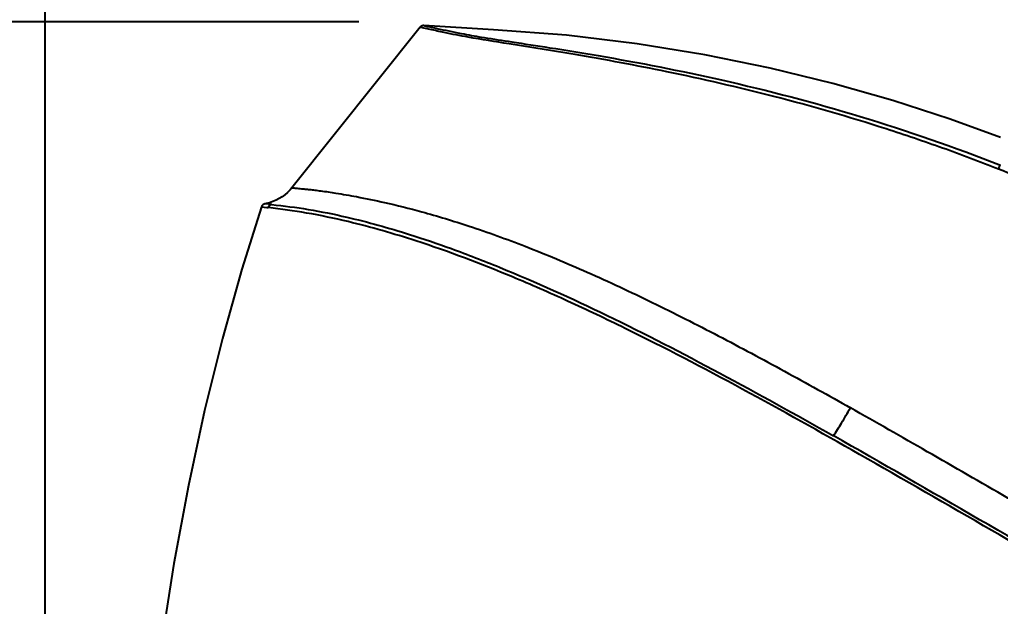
# Model space of a CAD drawing. Extents: x 2340 to 8415, y -46 to 2482.
# Drawn here: x 5773.8 to 5991.9, y 747.2 to 877.7 of the extents above; entities that cross this region are included whole.
import ezdxf

# ---------------------------------------------------------------- set-up
doc = ezdxf.new("R2010")
doc.units = 0
doc.header["$LTSCALE"] = 20
doc.header["$MEASUREMENT"] = 0
doc.layers.get('0').update_dxf_attribs({"linetype": 'CONTINUOUS'})
doc.layers.get('DEFPOINTS').update_dxf_attribs({"linetype": 'CONTINUOUS'})
doc.layers.add('00_COMPONENTS', color=7, linetype='CONTINUOUS')
doc.layers.add('6', color=6, linetype='CONTINUOUS')
doc.styles.get("Standard").update_dxf_attribs({"font": 'NanumGothic.ttf'})
doc.dimstyles.get("Standard").update_dxf_attribs({"dimtxt": 2.7, "dimasz": 2.5, "dimexe": 1.5, "dimexo": 1.5, "dimgap": 1.5, "dimtad": 1, "dimdec": 0, "dimlfac": 10, "dimzin": 0, "dimdsep": 46, "dimtxsty": 'Standard', "dimcen": 0, "dimclrt": 2, "dimadec": 0, "dimazin": 0, "dimtfac": 1, "dimtdec": 0, "dimtmove": 0, "dimatfit": 3, "dimfxl": 0, "dimtolj": 1, "dimtzin": 0, "dimarcsym": 0})

# ---------------------------------------------------------------- blocks, each defined once
blk = doc.blocks.new('*D16')
at = {"color": 3, "lineweight": -2}
for p, q in [((5849.24, 877.19), (5673.65, 877.19)), ((5678.65, 857.19), (5678.65, 321.19)), ((5833.2, 301.19), (5673.65, 301.19))]:
    blk.add_line(p, q, dxfattribs=at)
at = {"color": 3}
for points in [[(5675.32, 857.19), (5681.99, 857.19), (5678.65, 877.19)], [(5675.32, 321.19), (5681.99, 321.19), (5678.65, 301.19)]]:
    blk.add_solid(points, dxfattribs=at)
at = {"layer": 'DEFPOINTS', "color": 0}
for p in [(5850.74, 877.19), (5678.65, 301.19), (5834.7, 301.19)]:
    blk.add_point(p, dxfattribs=at)
at = {"color": 2, "insert": (5654.65, 589.19), "char_height": 26, "attachment_point": 5, "rotation": 90}
blk.add_mtext('\\A1;575', dxfattribs=at)
blk = doc.blocks.new('A$C7b8c0583')
at = {"layer": '00_COMPONENTS', "color": 7, "linetype": 'Continuous'}
for p, q in [((63.41, 194.88), (34.85, 159.15)), ((63.41, 194.88), (63.41, 194.88)), ((64.24, 195.25), (64.24, 195.25)), ((192.47, 170.36), (192.47, 170.36)), ((34.85, 159.15), (34.85, 159.15)), ((28.85, 155.56), (28.85, 155.56)), ((28.08, 154.89), (28.08, 154.89)), ((28.08, 154.89), (28.08, 154.89))]:
    blk.add_line(p, q, dxfattribs=at)
at = {"layer": '00_COMPONENTS', "color": 9, "linetype": 'Continuous'}
for p, q in [((63.58, 194.84), (63.41, 194.88)), ((65.64, 194.37), (63.58, 194.84)), ((30.38, 155.42), (28.85, 155.56)), ((28.08, 154.89), (29.29, 154.77)), ((29.29, 154.77), (29.61, 154.74))]:
    blk.add_line(p, q, dxfattribs=at)
at = {"layer": '00_COMPONENTS', "color": 7, "linetype": 'Continuous'}
for points in [[(64.25, 195.25), (64.15, 195.25), (64.02, 195.24), (63.9, 195.21), (63.78, 195.16), (63.67, 195.11), (63.57, 195.04), (63.48, 194.96), (63.41, 194.88)], [(192.47, 170.36), (181.3, 174.41), (168.53, 178.56), (155.18, 182.36), (141.26, 185.77), (126.76, 188.73), (111.67, 191.18), (95.98, 193.07), (79.72, 194.32), (64.24, 195.25)], [(34.86, 159.16), (34.46, 158.69), (33.91, 158.13), (33.33, 157.62), (32.7, 157.16), (32.05, 156.74), (31.36, 156.38), (30.65, 156.07), (29.92, 155.82), (29.16, 155.63), (28.85, 155.56)], [(28.85, 155.56), (28.79, 155.55), (28.67, 155.51), (28.55, 155.44), (28.42, 155.36), (28.31, 155.26), (28.22, 155.16), (28.15, 155.04), (28.09, 154.92), (28.08, 154.89)], [(28.08, 154.89), (23.73, 141.06), (19.41, 125.65), (15.44, 109.62), (11.84, 92.91), (8.62, 75.54), (5.82, 57.56), (3.43, 39), (1.46, 19.81), (0, 1.11)]]:
    blk.add_lwpolyline(points, dxfattribs=at)
at = {"layer": '00_COMPONENTS', "color": 9, "linetype": 'Continuous'}
blk.add_arc((-1044.85, -2021.98), 2448.6, 60.08732, 60.54807, dxfattribs=at)
for points, knots in [([(64.25, 195.25), (64.19, 195.26), (64.78, 195.13), (65.08, 195.05), (66.4, 194.77), (68.96, 194.2), (72.87, 193.4), (78.17, 192.47), (84.53, 191.51), (92.99, 190.21), (108.59, 187.67), (131.77, 183.17), (161.76, 175.31), (182.24, 168.21), (192.47, 164.18)], [0, 0, 0, 0, 0.001471, 0.00625, 0.014787, 0.02735, 0.06903, 0.103026, 0.150223, 0.214757, 0.297305, 0.508848, 0.750424, 1, 1, 1, 1]), ([(192.04, 163.3), (187.92, 164.93), (179.64, 168.05), (163.05, 173.68), (142.64, 179.56), (119.5, 184.87), (99.81, 188.53), (85.04, 190.89), (75.32, 192.4), (69.48, 193.52), (66.68, 194.14), (65.64, 194.37)], [0, 0, 0, 0, 0.101981, 0.203439, 0.402769, 0.590171, 0.749258, 0.863256, 0.934023, 0.975595, 1, 1, 1, 1]), ([(192.04, 163.31), (192.08, 163.41), (192.17, 163.62), (192.29, 163.89), (192.38, 164.07), (192.44, 164.15), (192.46, 164.18), (192.47, 164.18)], [0, 0, 0, 0, 0.355737, 0.67992, 0.901949, 0.96686, 1, 1, 1, 1]), ([(213.42, 154.03), (211.66, 154.85), (204.6, 158.09), (197.46, 161.16), (192.04, 163.3)], [0, 0, 0, 0, 0.250211, 1, 1, 1, 1]), ([(34.84, 159.15), (34.84, 159.16), (34.87, 159.15), (34.91, 159.16), (34.99, 159.15), (35.09, 159.15), (35.22, 159.13), (35.46, 159.11), (35.83, 159.08), (36.38, 159.02), (37.06, 158.95), (37.89, 158.87), (38.87, 158.76), (40.02, 158.63), (41.97, 158.38), (45.07, 157.93), (49.81, 157.1), (56.19, 155.77), (64.56, 153.67), (75.03, 150.5), (87.33, 146.05), (100.91, 140.35), (115.21, 133.66), (129.81, 126.25), (144.48, 118.38), (154.25, 112.96), (159.13, 110.22)], [0, 0, 0, 0, 0.000114, 0.000443, 0.000991, 0.001755, 0.002738, 0.003943, 0.007046, 0.011113, 0.016192, 0.022347, 0.029649, 0.038182, 0.048146, 0.073459, 0.108102, 0.155315, 0.218702, 0.300415, 0.399119, 0.510224, 0.628721, 0.751025, 0.875124, 1, 1, 1, 1]), ([(30.38, 155.42), (33.09, 155.15), (38.7, 154.41), (48.96, 152.32), (59.59, 149.35), (70.87, 145.49), (85.65, 139.77), (105.68, 130.68), (130.34, 117.94), (146.97, 108.71), (155.33, 103.98)], [0, 0, 0, 0, 0.060207, 0.124619, 0.230859, 0.303339, 0.387694, 0.58047, 0.788051, 1, 1, 1, 1]), ([(161.12, 99.84), (152.48, 104.77), (135.27, 114.41), (113.6, 125.75), (96.46, 133.9), (81.06, 140.67), (64.84, 146.83), (49.45, 151.27), (38.44, 153.59), (32.47, 154.43), (29.61, 154.74)], [0, 0, 0, 0, 0.208044, 0.412742, 0.511473, 0.605095, 0.764649, 0.873994, 0.939839, 1, 1, 1, 1]), ([(155.33, 103.98), (155.95, 104.9), (157.23, 106.95), (158.46, 109.04), (159.11, 110.19)], [0, 0, 0, 0, 0.455031, 1, 1, 1, 1]), ([(220.54, 66.79), (209.57, 72.83), (187.85, 85.29), (166.18, 97.84), (155.28, 104.01)], [0, 0, 0, 0, 0.500012, 1, 1, 1, 1]), ([(224.12, 73.17), (220.09, 75.39), (204.05, 84.35), (188.16, 93.58), (176.22, 100.44)], [0, 0, 0, 0, 0.250544, 1, 1, 1, 1]), ([(220.19, 66.18), (210.26, 71.64), (190.58, 82.88), (170.97, 94.24), (161.12, 99.84)], [0, 0, 0, 0, 0.500101, 1, 1, 1, 1])]:
    blk.add_open_spline(points, degree=3, knots=knots, dxfattribs=at)
blk.add_open_spline([(30.38, 155.43), (30.04, 155.36), (29.71, 155.07), (29.61, 154.74)], degree=3, dxfattribs=at)
blk = doc.blocks.new('*D27')
at = {"color": 3, "lineweight": -2}
for p, q in [((6015.86, 1256.01), (5595.34, 1256.01)), ((5600.34, 1236.01), (5600.34, 321.19)), ((5764.16, 301.19), (5595.34, 301.19))]:
    blk.add_line(p, q, dxfattribs=at)
at = {"color": 3}
for points in [[(5597.01, 1236.01), (5603.67, 1236.01), (5600.34, 1256.01)], [(5597.01, 321.19), (5603.67, 321.19), (5600.34, 301.19)]]:
    blk.add_solid(points, dxfattribs=at)
at = {"layer": 'DEFPOINTS', "color": 0}
for p in [(6017.36, 1256.01), (5600.34, 301.19), (5765.66, 301.19)]:
    blk.add_point(p, dxfattribs=at)
at = {"color": 2, "insert": (5572.65, 778.6), "char_height": 26, "attachment_point": 5, "rotation": 90}
blk.add_mtext('\\A1;{\\H1.25x;955}', dxfattribs=at)

msp = doc.modelspace()

# ---------------------------------------------------------------- linework, layer by layer
at = {"layer": '6'}
msp.add_lwpolyline([(6779.39, 2226.23), (5779.39, 2226.23), (5779.39, 301.19), (7706.89, 301.19), (7706.89, 1326.19)], dxfattribs=at)

# ---------------------------------------------------------------- block references
msp.add_blockref('A$C7b8c0583', (5799.45, 681.15))

# ---------------------------------------------------------------- dimensions: what is measured, and where the dimension line sits
dim = msp.add_linear_dim(base=(5600.34, 301.19), p1=(6017.36, 1256.01), p2=(5765.66, 301.19), angle=90, text='{\\H1.25x;955}', dimstyle='Standard', override={"dimtxt": 26, "dimasz": 20, "dimexe": 5, "dimgap": 10, "dimlfac": 1, "dimzin": 12, "dimclrd": 3, "dimclre": 3, "dimazin": 2, "dimarcsym": 1})
dim.commit()
dim.dimension.update_dxf_attribs({"geometry": '*D27', "text_midpoint": (5572.65, 778.6)})
dim = msp.add_linear_dim(base=(5678.65, 301.19), p1=(5850.74, 877.19), p2=(5834.7, 301.19), angle=90, text='575', dimstyle='Standard', override={"dimtxt": 26, "dimasz": 20, "dimexe": 5, "dimgap": 10, "dimlfac": 1, "dimzin": 12, "dimclrd": 3, "dimclre": 3, "dimazin": 2, "dimarcsym": 1})
dim.commit()
dim.dimension.update_dxf_attribs({"geometry": '*D16', "text_midpoint": (5678.65, 589.19), "dimtype": 160})

doc.saveas('drawing.dxf')
